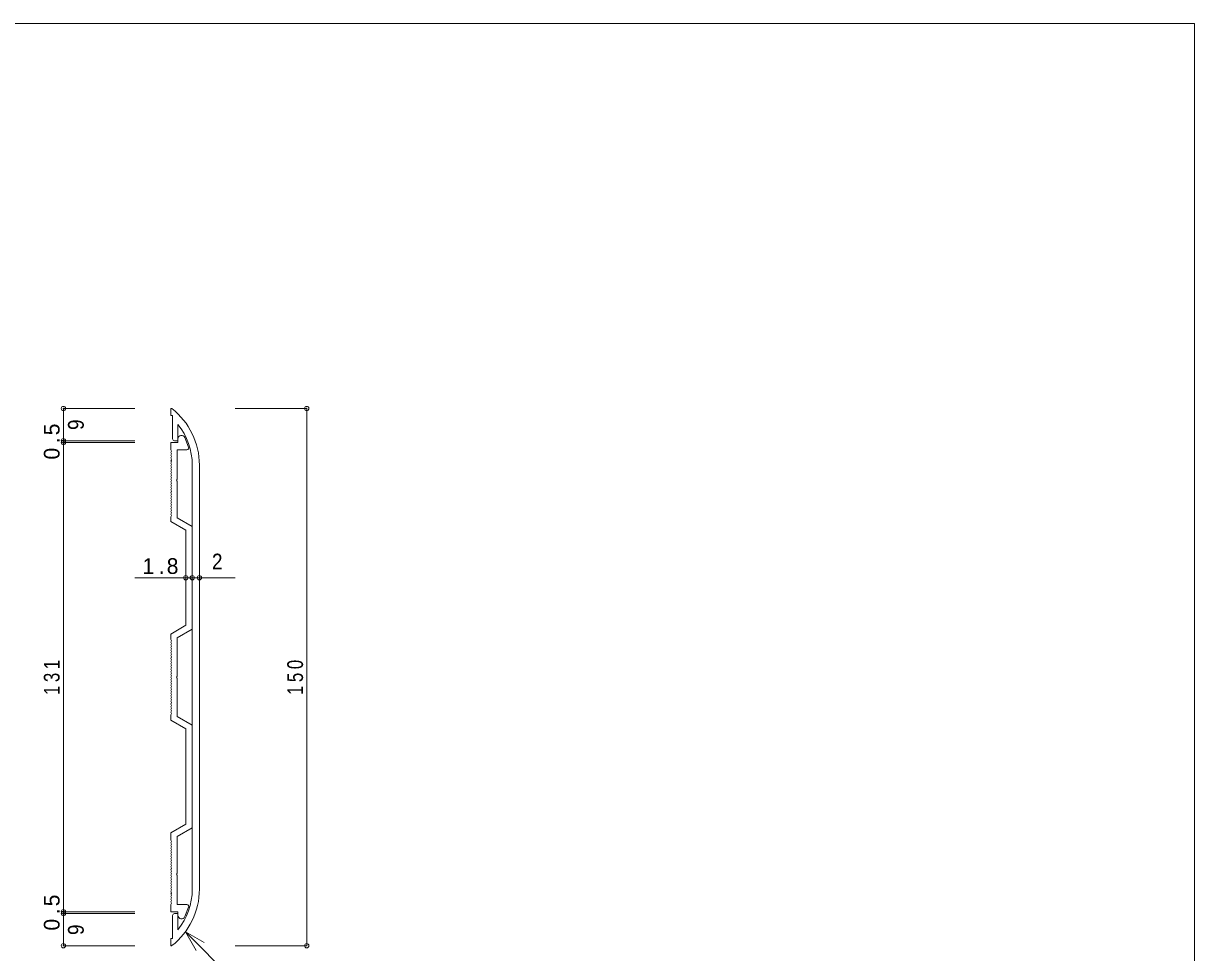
# Model space of a CAD drawing. Units: millimetres on the paper, with parts at other scales. Extents: x -141 to 141, y -98 to 98.
# Drawn here: x -22.6 to 141, y -32.2 to 97.5 of the extents above; entities that cross this region are included whole.
import ezdxf
from ezdxf.enums import TextEntityAlignment as Align

# ---------------------------------------------------------------- set-up
doc = ezdxf.new("R2010")
doc.units = ezdxf.units.MM
doc.header["$PDMODE"] = 32
doc.header["$PDSIZE"] = 0.6
for name, color, linetype, lineweight in [('4-0_ＫＢ製品', 2, 'Continuous', 9), ('4-3_寸法', 4, 'Continuous', 9), ('4-4_引出線字', 4, 'Continuous', 9), ('4-A_ベース', 3, 'Continuous', 9), ('F-0_図面枠', 5, 'Continuous', 9)]:
    doc.layers.add(name, color=color, linetype=linetype, lineweight=lineweight)
doc.styles.add('HGｺﾞｼｯｸM', font='')
doc.styles.get('HGｺﾞｼｯｸM').set_extended_font_data('HGｺﾞｼｯｸM')

msp = doc.modelspace()

# ---------------------------------------------------------------- linework, layer by layer
at = {"layer": '4-0_ＫＢ製品'}
for p, q in [((-2, 42.75), (-2, 43.65)), ((-1.75, 42.75), (-2, 42.75)), ((-1.75, 39.5), (-1.75, 42.75)), ((-1, 39.25), (-1, 41.509)), ((-1, 39.25), (-1.5, 39.25)), ((1, -23.353), (1, 35.853)), ((2, -23.353), (2, 35.853)), ((-1.75, -27), (-1.75, -30.25)), ((-1, -26.75), (-1.5, -26.75)), ((-1, -26.75), (-1, -29.009)), ((-2, -30.25), (-2, -31.15)), ((-1.75, -30.25), (-2, -30.25))]:
    msp.add_line(p, q, dxfattribs=at)
for centre, radius, start, end in [((-1.9, 43.65), 0.1, 51.96362, 180), ((-8, 35.853), 10, 0, 51.96362), ((-8, 35.853), 9, 0, 38.94244), ((-1.5, 39.5), 0.25, 180, 270), ((-8, -23.353), 10, 308.03637, 0), ((-8, -23.353), 9, 321.05756, 0), ((-1.5, -27), 0.25, 90, 180), ((-1.9, -31.15), 0.1, 180, 308.03638)]:
    msp.add_arc(centre, radius, start, end, dxfattribs=at)
at = {"layer": '4-3_寸法'}
for p, q in [((-17, 43.75), (-17, 39.25)), ((-17, 43.75), (-7, 43.75)), ((17, 43.75), (7, 43.75)), ((17, 43.75), (17, -31.25)), ((-17, 39.25), (-7, 39.25)), ((-17, 39.25), (-17, 39)), ((-17, 39), (-7, 39)), ((-17, 39), (-17, -26.5)), ((-7, 20.125), (1, 20.125)), ((1, 20.125), (7, 20.125)), ((-17, -26.5), (-7, -26.5)), ((-17, -26.5), (-17, -26.75)), ((-17, -26.75), (-7, -26.75)), ((-17, -26.75), (-17, -31.25)), ((-17, -31.25), (-7, -31.25)), ((17, -31.25), (7, -31.25))]:
    msp.add_line(p, q, dxfattribs=at)
for p in [(-17, 43.75), (17, 43.75), (-17, 39.25), (-17, 39), (0.1, 20.125), (1, 20.125), (2, 20.125), (-17, -26.5), (-17, -26.75), (-17, -31.25), (17, -31.25)]:
    msp.add_point(p, dxfattribs=at)
at = {"layer": '4-4_引出線字'}
for q in [(17, -46.25), (2.642, -30.794), (1.544, -31.892)]:
    msp.add_line((0.044, -29.294), q, dxfattribs=at)
at = {"layer": '4-A_ベース'}
for p, q in [((-1, 39), (-1, 39.5)), ((-0.033, 39.68), (0.483, 38.34)), ((-2, 38), (-2, 39)), ((-1, 39), (-2, 39)), ((-2, 38), (-1.9, 37.813)), ((-1.9, 37.813), (-2, 37.625)), ((-2, 37.625), (-1.9, 37.438)), ((0.25, 38), (-1.1, 38)), ((-1.1, 33.875), (-1.1, 38)), ((-1.9, 37.438), (-2, 37.25)), ((-2, 37.25), (-1.9, 37.063)), ((-1.9, 37.063), (-2, 36.875)), ((-2, 36.875), (-1.9, 36.688)), ((-1.9, 36.688), (-2, 36.5)), ((-2, 36.5), (-1.9, 36.313)), ((-1.9, 36.313), (-2, 36.125)), ((-2, 36.125), (-1.9, 35.938)), ((-1.9, 35.938), (-2, 35.75)), ((-2, 35.75), (-1.9, 35.563)), ((-1.9, 35.563), (-2, 35.375)), ((-2, 35.375), (-1.9, 35.188)), ((-1.9, 35.188), (-2, 35)), ((-2, 35), (-1.9, 34.813)), ((-1.9, 34.813), (-2, 34.625)), ((-2, 34.625), (-1.9, 34.438)), ((-1.9, 34.438), (-2, 34.25)), ((-2, 34.25), (-1.9, 34.063)), ((-1.9, 34.063), (-2, 33.875)), ((-2, 33.875), (-1.9, 33.688)), ((-1.9, 33.688), (-2, 33.5)), ((-2, 33.5), (-1.9, 33.313)), ((-1.9, 33.313), (-2, 33.125)), ((-2, 33.125), (-1.9, 32.938)), ((-1.9, 32.938), (-2, 32.75)), ((-2, 32.75), (-1.9, 32.563)), ((-1.1, 28.5), (-1.1, 33.625)), ((-1.9, 32.563), (-2, 32.375)), ((-2, 32.375), (-1.9, 32.188)), ((-1.9, 32.188), (-2, 32)), ((-2, 32), (-1.9, 31.813)), ((-1.9, 31.813), (-2, 31.625)), ((-2, 31.625), (-1.9, 31.438)), ((-1.9, 31.438), (-2, 31.25)), ((-2, 31.25), (-1.9, 31.063)), ((-1.9, 31.063), (-2, 30.875)), ((-2, 30.875), (-1.9, 30.688)), ((-1.9, 30.688), (-2, 30.5)), ((-2, 30.5), (-1.9, 30.313)), ((-1.9, 30.313), (-2, 30.125)), ((-2, 30.125), (-1.9, 29.938)), ((-1.9, 29.938), (-2, 29.75)), ((-2, 29.75), (-1.9, 29.563)), ((-1.9, 29.563), (-2, 29.375)), ((-2, 29.375), (-1.9, 29.188)), ((-1.9, 29.188), (-2, 29)), ((-2, 29), (-1.9, 28.813)), ((-1.9, 28.813), (-2, 28.625)), ((-2, 27.98), (-2, 28.625)), ((-2, 27.98), (0.1, 26.768)), ((-1.1, 28.5), (1, 27.288)), ((0.1, 13.482), (0.1, 26.768)), ((1, 12.962), (1, 27.288)), ((-2, 12.27), (0.1, 13.482)), ((-2, 12.27), (-2, 11.5)), ((-2, 11.5), (-1.9, 11.313)), ((-1.1, 11.75), (1, 12.962)), ((-1.1, 11.75), (-1.1, 6.375)), ((-1.9, 11.313), (-2, 11.125)), ((-2, 11.125), (-1.9, 10.938)), ((-1.9, 10.938), (-2, 10.75)), ((-2, 10.75), (-1.9, 10.563)), ((-1.9, 10.563), (-2, 10.375)), ((-2, 10.375), (-1.9, 10.188)), ((-1.9, 10.188), (-2, 10)), ((-2, 10), (-1.9, 9.813)), ((-1.9, 9.813), (-2, 9.625)), ((-2, 9.625), (-1.9, 9.438)), ((-1.9, 9.438), (-2, 9.25)), ((-2, 9.25), (-1.9, 9.063)), ((-1.9, 9.063), (-2, 8.875)), ((-2, 8.875), (-1.9, 8.688)), ((-1.9, 8.688), (-2, 8.5)), ((-2, 8.5), (-1.9, 8.313)), ((-1.9, 8.313), (-2, 8.125)), ((-2, 8.125), (-1.9, 7.938)), ((-1.9, 7.938), (-2, 7.75)), ((-2, 7.75), (-1.9, 7.563)), ((-1.9, 7.563), (-2, 7.375)), ((-2, 7.375), (-1.9, 7.188)), ((-1.9, 7.188), (-2, 7)), ((-2, 7), (-1.9, 6.813)), ((-1.9, 6.813), (-2, 6.625)), ((-2, 6.625), (-1.9, 6.438)), ((-1.9, 6.438), (-2, 6.25)), ((-1.9, 6.063), (-2, 6.25)), ((-2, 5.875), (-1.9, 6.063)), ((-1.9, 5.688), (-2, 5.875)), ((-2, 5.5), (-1.9, 5.688)), ((-1.9, 5.313), (-2, 5.5)), ((-2, 5.125), (-1.9, 5.313)), ((-1.9, 4.938), (-2, 5.125)), ((-2, 4.75), (-1.9, 4.938)), ((-1.1, 0.75), (-1.1, 6.125)), ((-1.9, 4.563), (-2, 4.75)), ((-2, 4.375), (-1.9, 4.563)), ((-1.9, 4.188), (-2, 4.375)), ((-2, 4), (-1.9, 4.188)), ((-1.9, 3.813), (-2, 4)), ((-2, 3.625), (-1.9, 3.813)), ((-1.9, 3.438), (-2, 3.625)), ((-2, 3.25), (-1.9, 3.438)), ((-1.9, 3.063), (-2, 3.25)), ((-2, 2.875), (-1.9, 3.063)), ((-1.9, 2.688), (-2, 2.875)), ((-2, 2.5), (-1.9, 2.688)), ((-1.9, 2.313), (-2, 2.5)), ((-2, 2.125), (-1.9, 2.313)), ((-1.9, 1.938), (-2, 2.125)), ((-2, 1.75), (-1.9, 1.938)), ((-1.9, 1.563), (-2, 1.75)), ((-2, 1.375), (-1.9, 1.563)), ((-1.9, 1.188), (-2, 1.375)), ((-2, 1), (-1.9, 1.188)), ((-2, 0.23), (-2, 1)), ((-2, 0.23), (0.1, -0.982)), ((-1.1, 0.75), (1, -0.462)), ((0.1, -0.982), (0.1, -14.268)), ((1, -0.462), (1, -14.788)), ((-2, -15.48), (0.1, -14.268)), ((-2, -15.48), (-2, -16.5)), ((-1.1, -16), (1, -14.788)), ((-1.1, -16), (-1.1, -21.125)), ((-1.9, -16.687), (-2, -16.5)), ((-2, -16.875), (-1.9, -16.687)), ((-1.9, -17.062), (-2, -16.875)), ((-2, -17.25), (-1.9, -17.062)), ((-1.9, -17.437), (-2, -17.25)), ((-2, -17.625), (-1.9, -17.437)), ((-1.9, -17.812), (-2, -17.625)), ((-2, -18), (-1.9, -17.812)), ((-1.9, -18.187), (-2, -18)), ((-2, -18.375), (-1.9, -18.187)), ((-1.9, -18.562), (-2, -18.375)), ((-2, -18.75), (-1.9, -18.562)), ((-1.9, -18.937), (-2, -18.75)), ((-2, -19.125), (-1.9, -18.937)), ((-1.9, -19.312), (-2, -19.125)), ((-2, -19.5), (-1.9, -19.312)), ((-1.9, -19.687), (-2, -19.5)), ((-2, -19.875), (-1.9, -19.687)), ((-1.9, -20.062), (-2, -19.875)), ((-2, -20.25), (-1.9, -20.062)), ((-1.9, -20.437), (-2, -20.25)), ((-2, -20.625), (-1.9, -20.437)), ((-1.9, -20.812), (-2, -20.625)), ((-2, -21), (-1.9, -20.812)), ((-1.9, -21.187), (-2, -21)), ((-2, -21.375), (-1.9, -21.187)), ((-1.9, -21.562), (-2, -21.375)), ((-2, -21.75), (-1.9, -21.562)), ((-1.9, -21.937), (-2, -21.75)), ((-2, -22.125), (-1.9, -21.937)), ((-1.9, -22.312), (-2, -22.125)), ((-2, -22.5), (-1.9, -22.312)), ((-1.9, -22.687), (-2, -22.5)), ((-2, -22.875), (-1.9, -22.687)), ((-1.9, -23.062), (-2, -22.875)), ((-1.1, -21.375), (-1.1, -25.5)), ((-2, -23.25), (-1.9, -23.062)), ((-1.9, -23.437), (-2, -23.25)), ((-2, -23.625), (-1.9, -23.437)), ((-1.9, -23.812), (-2, -23.625)), ((-2, -24), (-1.9, -23.812)), ((-1.9, -24.187), (-2, -24)), ((-2, -24.375), (-1.9, -24.187)), ((-1.9, -24.562), (-2, -24.375)), ((-2, -24.75), (-1.9, -24.562)), ((-1.9, -24.937), (-2, -24.75)), ((-2, -25.125), (-1.9, -24.937)), ((-1.9, -25.312), (-2, -25.125)), ((-2, -25.5), (-1.9, -25.312)), ((-2, -25.5), (-2, -26.5)), ((0.25, -25.5), (-1.1, -25.5)), ((-0.033, -27.18), (0.483, -25.84)), ((-1, -26.5), (-2, -26.5)), ((-1, -26.5), (-1, -27))]:
    msp.add_line(p, q, dxfattribs=at)
for centre, radius, start, end in [((-0.5, 39.5), 0.5, 21.08881, 180), ((0.25, 38.25), 0.25, 270, 21.0888), ((-1.85, 36.35), 0.15, 90, 180), ((-1.072, 33.75), 0.128, 102.68039, 257.31961), ((-1.072, 6.25), 0.128, 102.68039, 257.31961), ((-1.072, -21.25), 0.128, 102.68039, 257.31961), ((-1.85, -23.85), 0.15, 180, 270), ((0.25, -25.75), 0.25, 338.9112, 90), ((-0.5, -27), 0.5, 180, 338.9112)]:
    msp.add_arc(centre, radius, start, end, dxfattribs=at)
at = {"layer": 'F-0_図面枠'}
for p, q in [((-141, 97.5), (141, 97.5)), ((141, 97.5), (141, -97.5))]:
    msp.add_line(p, q, dxfattribs=at)

# ---------------------------------------------------------------- texts
at = {"layer": '4-3_寸法', "color": 7, "style": 'HGｺﾞｼｯｸM', "width": 0.9}
for p in [(-13.5, 40.75), (-13.5, -29.75)]:
    msp.add_text('9', height=2.199, rotation=90, dxfattribs=at).set_placement(p, align=Align.BOTTOM_LEFT)
msp.add_text('2', height=2.199, dxfattribs=at).set_placement((3.75, 20.625), align=Align.BOTTOM_LEFT)
at = {"layer": '4-3_寸法', "color": 7, "char_height": 2.199, "attachment_point": 7, "rotation": 90, "style": 'HGｺﾞｼｯｸM'}
for s, insert in [('\\T1.38;0.5', (-17.5, 36.625)), ('\\T1.38;\\W0.8;131', (-17.5, 3.75)), ('\\T1.38;\\W0.8;150', (16.5, 3.75)), ('\\T1.38;0.5', (-17.5, -29.125))]:
    msp.add_mtext(s, dxfattribs=dict(at, insert=insert))
at = {"layer": '4-3_寸法', "color": 7, "insert": (-5.95, 20.625), "char_height": 2.199, "attachment_point": 7, "style": 'HGｺﾞｼｯｸM'}
msp.add_mtext('\\T1.38;1.8', dxfattribs=at)

doc.saveas('drawing.dxf')
